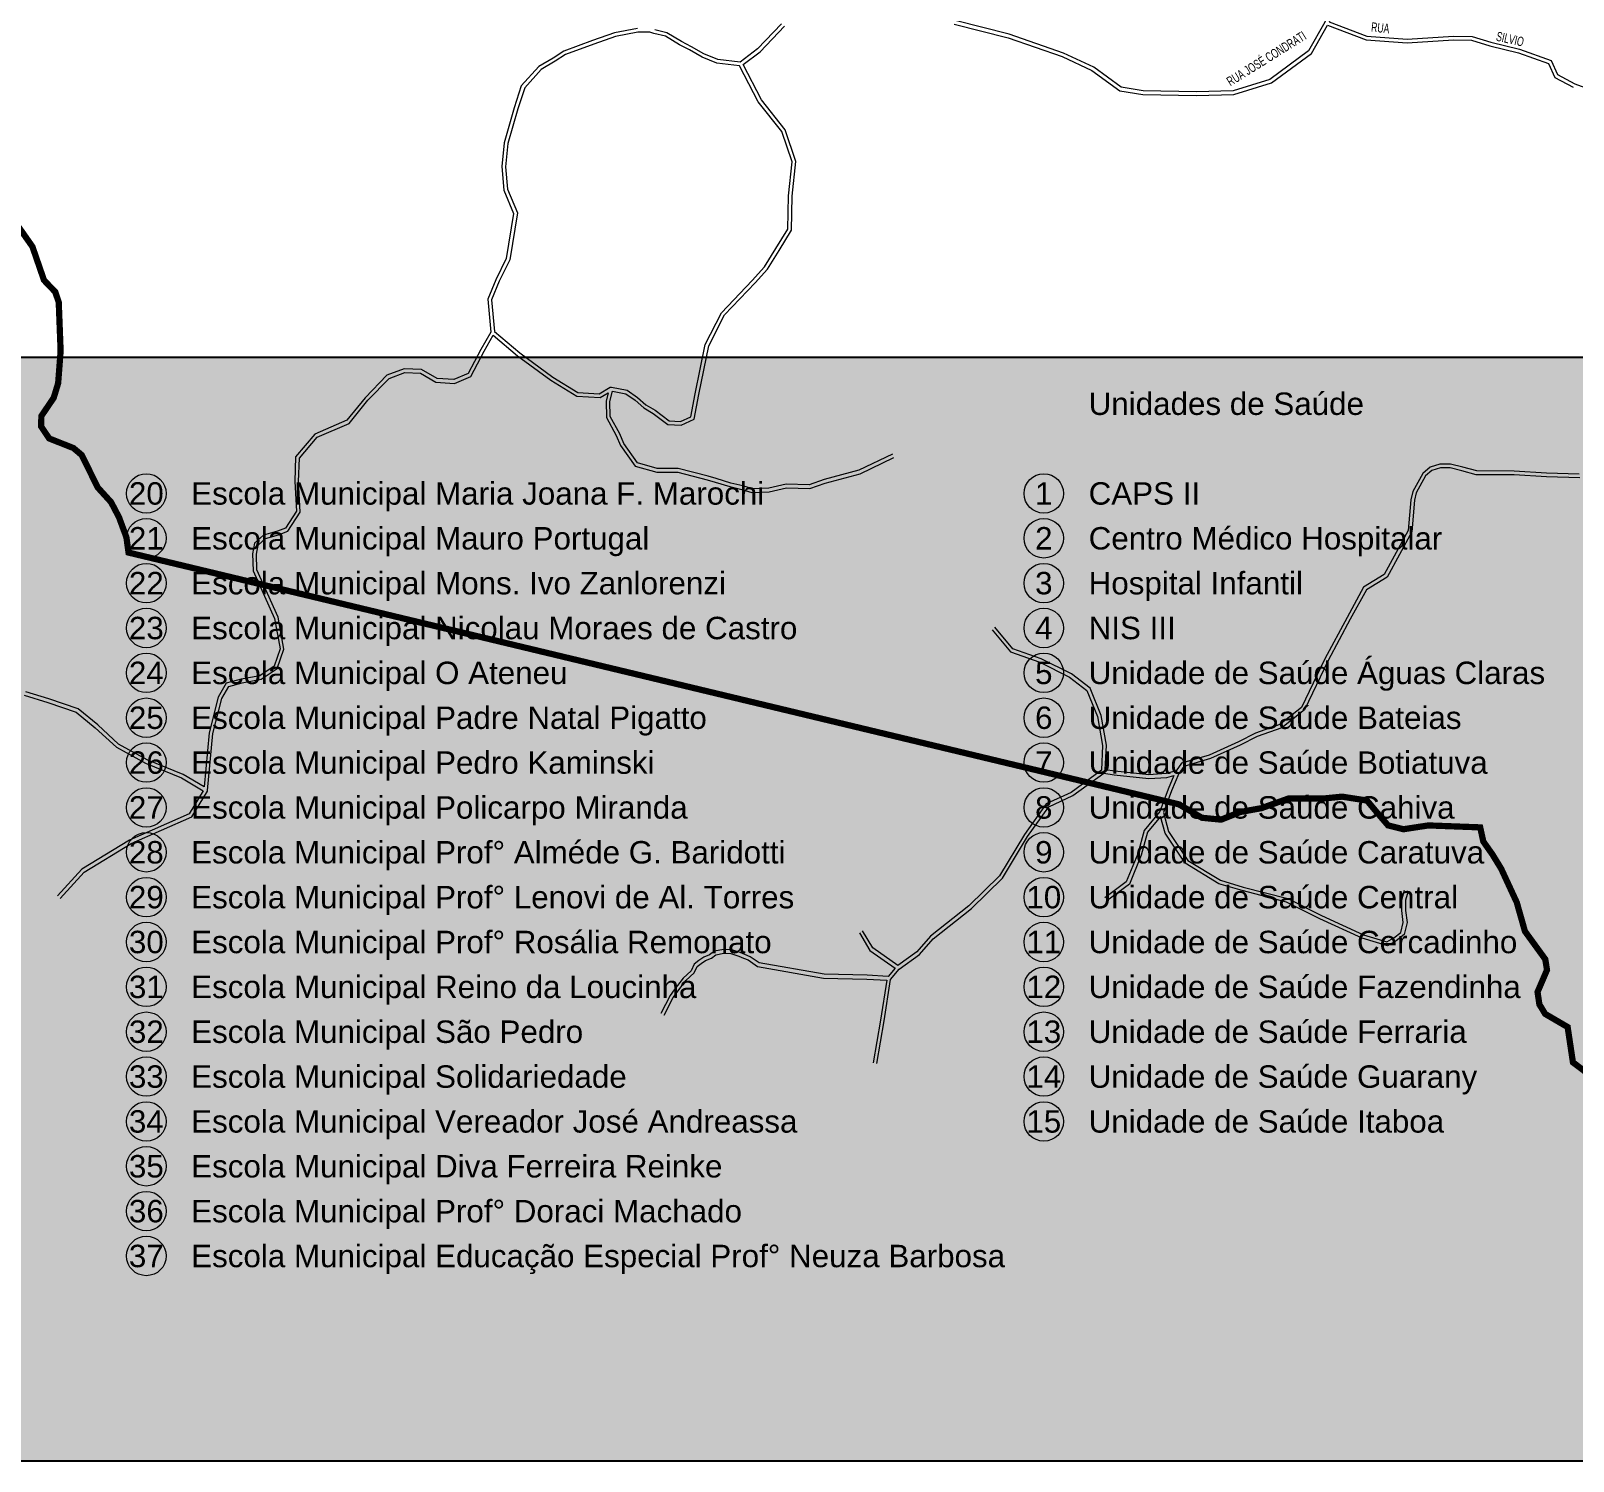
# Model space of a CAD drawing. Header units: millimetres. Extents: x 617885 to 663705, y 7172943 to 7234736.
# Drawn here: x 658471 to 660946, y 7178651 to 7180947 of the extents above; entities that cross this region are included whole.
import ezdxf
from ezdxf.enums import TextEntityAlignment as Align

# ---------------------------------------------------------------- set-up
doc = ezdxf.new("R2010")
doc.units = ezdxf.units.MM
for name, color, linetype in [('BAIRROS', 12, 'Continuous'), ('Equipamentos Públicos', 171, 'Continuous'), ('Escolas Municipais', 21, 'Continuous')]:
    doc.layers.add(name, color=color, linetype=linetype)
doc.layers.add('TOP_VIAS 10.000', color=7, linetype='Continuous', lineweight=9)
doc.layers.add('VIAS', color=7, linetype='Continuous', lineweight=5)
doc.styles.add('LDUP', font='LDUP.SHX')
doc.styles.get("Standard").update_dxf_attribs({"font": 'arial.ttf'})

msp = doc.modelspace()

# ---------------------------------------------------------------- hatches: boundary and pattern name
at = {"layer": 'Equipamentos Públicos', "true_color": 0xffffff}
h = msp.add_hatch(color=7, dxfattribs=at)
h.dxf.hatch_style = 1
h.paths.add_polyline_path([(652010.2, 7180422.8), (662496.2, 7180422.8), (662496.2, 7178650.9), (652010.2, 7178650.9)])
at = {"layer": 'Equipamentos Públicos', "true_color": 0xff0040}
h = msp.add_hatch(color=240, dxfattribs=at)
edge = h.paths.add_edge_path()
edge.add_arc((660096.3, 7180204.2), 31.7, 0, 360)
h = msp.add_hatch(color=240, dxfattribs=at)
edge = h.paths.add_edge_path()
edge.add_arc((660096.3, 7180132.2), 31.7, 0, 360)
h = msp.add_hatch(color=240, dxfattribs=at)
edge = h.paths.add_edge_path()
edge.add_arc((660096.3, 7180060.2), 31.7, 0, 360)
h = msp.add_hatch(color=240, dxfattribs=at)
edge = h.paths.add_edge_path()
edge.add_arc((660096.3, 7179988.2), 31.7, 0, 360)
h = msp.add_hatch(color=240, dxfattribs=at)
edge = h.paths.add_edge_path()
edge.add_arc((660096.3, 7179916.2), 31.7, 0, 360)
h = msp.add_hatch(color=240, dxfattribs=at)
edge = h.paths.add_edge_path()
edge.add_arc((660096.3, 7179844.2), 31.7, 0, 360)
h = msp.add_hatch(color=240, dxfattribs=at)
edge = h.paths.add_edge_path()
edge.add_arc((660096.3, 7179772.2), 31.7, 0, 360)
h = msp.add_hatch(color=240, dxfattribs=at)
edge = h.paths.add_edge_path()
edge.add_arc((660096.3, 7179700.2), 31.7, 0, 360)
h = msp.add_hatch(color=240, dxfattribs=at)
edge = h.paths.add_edge_path()
edge.add_arc((660096.3, 7179628.2), 31.7, 0, 360)
h = msp.add_hatch(color=240, dxfattribs=at)
edge = h.paths.add_edge_path()
edge.add_arc((660096.3, 7179556.2), 31.7, 0, 360)
h = msp.add_hatch(color=240, dxfattribs=at)
edge = h.paths.add_edge_path()
edge.add_arc((660096.3, 7179484.2), 31.7, 0, 360)
h = msp.add_hatch(color=240, dxfattribs=at)
edge = h.paths.add_edge_path()
edge.add_arc((660096.3, 7179412.2), 31.7, 0, 360)
h = msp.add_hatch(color=240, dxfattribs=at)
edge = h.paths.add_edge_path()
edge.add_arc((660096.3, 7179340.2), 31.7, 0, 360)
h = msp.add_hatch(color=240, dxfattribs=at)
edge = h.paths.add_edge_path()
edge.add_arc((660096.3, 7179268.2), 31.7, 0, 360)
h = msp.add_hatch(color=240, dxfattribs=at)
edge = h.paths.add_edge_path()
edge.add_arc((660096.3, 7179196.2), 31.7, 0, 360)
at = {"layer": 'Escolas Municipais', "true_color": 0xff8c66}
h = msp.add_hatch(color=11, dxfattribs=at)
edge = h.paths.add_edge_path()
edge.add_arc((658656.3, 7180204.2), 31.7, 0, 360)
h = msp.add_hatch(color=11, dxfattribs=at)
edge = h.paths.add_edge_path()
edge.add_arc((658656.3, 7180132.2), 31.7, 0, 360)
h = msp.add_hatch(color=11, dxfattribs=at)
edge = h.paths.add_edge_path()
edge.add_arc((658656.3, 7180060.2), 31.7, 0, 360)
h = msp.add_hatch(color=11, dxfattribs=at)
edge = h.paths.add_edge_path()
edge.add_arc((658656.3, 7179988.2), 31.7, 0, 360)
h = msp.add_hatch(color=11, dxfattribs=at)
edge = h.paths.add_edge_path()
edge.add_arc((658656.3, 7179916.2), 31.7, 0, 360)
h = msp.add_hatch(color=11, dxfattribs=at)
edge = h.paths.add_edge_path()
edge.add_arc((658656.3, 7179844.2), 31.7, 0, 360)
h = msp.add_hatch(color=11, dxfattribs=at)
edge = h.paths.add_edge_path()
edge.add_arc((658656.3, 7179772.2), 31.7, 0, 360)
h = msp.add_hatch(color=11, dxfattribs=at)
edge = h.paths.add_edge_path()
edge.add_arc((658656.3, 7179700.2), 31.7, 0, 360)
h = msp.add_hatch(color=11, dxfattribs=at)
edge = h.paths.add_edge_path()
edge.add_arc((658656.3, 7179628.2), 31.7, 0, 360)
h = msp.add_hatch(color=11, dxfattribs=at)
edge = h.paths.add_edge_path()
edge.add_arc((658656.3, 7179556.2), 31.7, 0, 360)
h = msp.add_hatch(color=11, dxfattribs=at)
edge = h.paths.add_edge_path()
edge.add_arc((658656.3, 7179484.2), 31.7, 0, 360)
h = msp.add_hatch(color=11, dxfattribs=at)
edge = h.paths.add_edge_path()
edge.add_arc((658656.3, 7179412.2), 31.7, 0, 360)
h = msp.add_hatch(color=11, dxfattribs=at)
edge = h.paths.add_edge_path()
edge.add_arc((658656.3, 7179340.2), 31.7, 0, 360)
h = msp.add_hatch(color=11, dxfattribs=at)
edge = h.paths.add_edge_path()
edge.add_arc((658656.3, 7179268.2), 31.7, 0, 360)
h = msp.add_hatch(color=11, dxfattribs=at)
edge = h.paths.add_edge_path()
edge.add_arc((658656.3, 7179196.2), 31.7, 0, 360)
h = msp.add_hatch(color=11, dxfattribs=at)
edge = h.paths.add_edge_path()
edge.add_arc((658656.3, 7179124.2), 31.7, 0, 360)
h = msp.add_hatch(color=11, dxfattribs=at)
edge = h.paths.add_edge_path()
edge.add_arc((658656.3, 7179052.2), 31.7, 0, 360)
h = msp.add_hatch(color=11, dxfattribs=at)
edge = h.paths.add_edge_path()
edge.add_arc((658656.3, 7178980.2), 31.7, 0, 360)

# ---------------------------------------------------------------- linework, layer by layer
at = {"layer": 'BAIRROS', "lineweight": 40, "ltscale": 0.3, "const_width": 10}
msp.add_lwpolyline([(658439.3, 7180649.2), (658473.5, 7180600.4), (658478.3, 7180586.6), (658492.1, 7180546.5), (658510.2, 7180527.6), (658515.8, 7180510.9), (658518.8, 7180432.7), (658515.8, 7180393.7), (658514.8, 7180381), (658507.7, 7180357.7), (658487.8, 7180328.3), (658487.7, 7180311.4), (658500.5, 7180292.4), (658539.3, 7180277.1), (658552.7, 7180265.8), (658578.3, 7180213.8), (658599.7, 7180190.3), (658612.5, 7180165.9), (658624.3, 7180133.9), (658627.8, 7180109.3), (658628.5, 7180109.1), (660311.8, 7179705.5), (660313, 7179705.2), (660350, 7179683.6), (660380.8, 7179680.6), (660411.6, 7179692.9), (660445.4, 7179699), (660488.6, 7179714.4), (660544, 7179714.4), (660574.8, 7179717.5), (660614.8, 7179711.3), (660630.2, 7179692.9), (660648.7, 7179671.3), (660673.3, 7179665.2), (660713.3, 7179671.3), (660796.5, 7179668.2), (660801.5, 7179645.5), (660816.1, 7179624.8), (660830.1, 7179602), (660846.6, 7179566.3), (660855.2, 7179547.7), (660868.3, 7179501.4), (660900.9, 7179456.5), (660903.7, 7179439.4), (660888.5, 7179403.9), (660891.5, 7179384), (660900.8, 7179368.7), (660936.8, 7179347.7), (660945.3, 7179291), (660966.7, 7179274.8)], dxfattribs=at)
at = {"layer": 'Equipamentos Públicos', "color": 7, "ltscale": 0.3, "true_color": 0xffffff}
msp.add_lwpolyline([(652010.2, 7180422.8), (662496.2, 7180422.8), (662496.2, 7178650.9), (652010.2, 7178650.9)], close=True, dxfattribs=at)
at = {"layer": 'Equipamentos Públicos', "color": 7, "lineweight": 5}
for centre in [(660096.3, 7180204.2), (660096.3, 7180132.2), (660096.3, 7180060.2), (660096.3, 7179988.2), (660096.3, 7179916.2), (660096.3, 7179844.2), (660096.3, 7179772.2), (660096.3, 7179700.2), (660096.3, 7179628.2), (660096.3, 7179556.2), (660096.3, 7179484.2), (660096.3, 7179412.2), (660096.3, 7179340.2), (660096.3, 7179268.2), (660096.3, 7179196.2)]:
    msp.add_circle(centre, 31.7, dxfattribs=at)
at = {"layer": 'Escolas Municipais', "color": 7, "lineweight": 5}
for centre in [(658656.3, 7180204.2), (658656.3, 7180132.2), (658656.3, 7180060.2), (658656.3, 7179988.2), (658656.3, 7179916.2), (658656.3, 7179844.2), (658656.3, 7179772.2), (658656.3, 7179700.2), (658656.3, 7179628.2), (658656.3, 7179556.2), (658656.3, 7179484.2), (658656.3, 7179412.2), (658656.3, 7179340.2), (658656.3, 7179268.2), (658656.3, 7179196.2), (658656.3, 7179124.2), (658656.3, 7179052.2), (658656.3, 7178980.2)]:
    msp.add_circle(centre, 31.7, dxfattribs=at)
at = {"layer": 'VIAS', "color": 253}
for points in [[(660865.3, 7181432.3), (660856.5, 7181397), (660830.3, 7181370.1), (660791.6, 7181360.1), (660747.7, 7181317.4), (660715.3, 7181230.3), (660674.4, 7181176.9), (660631.7, 7181151.6), (660615.8, 7181140.8), (660581.1, 7181095.7), (660578.3, 7181045.5), (660554, 7180961.4), (660614.7, 7180938.2), (660679.2, 7180933.6)], [(660535.1, 7181103.8), (660559, 7181096), (660569.4, 7181097.2), (660585, 7181106.3), (660606.4, 7181127), (660617.2, 7181134), (660615.4, 7181106.4), (660579.1, 7181048.2), (660547.4, 7180960.9), (660521, 7180914.4)], [(660127.9, 7180910.9), (660040.8, 7180941.3), (659953.9, 7180963.3)], [(659444.2, 7180950.4), (659407.7, 7180943.7), (659372.1, 7180931.1), (659326.2, 7180914.2), (659308.9, 7180903.1), (659285.9, 7180889.3), (659258, 7180858.4), (659246.5, 7180823), (659230.6, 7180767), (659226.8, 7180728.8), (659229.9, 7180691.1), (659245.5, 7180653.8), (659233.9, 7180581.1), (659217, 7180547.3), (659204.3, 7180516.1), (659209, 7180463.3), (659193, 7180435.5), (659172.7, 7180396.7), (659149.6, 7180387), (659122.7, 7180388.7), (659097.9, 7180403.1), (659070.1, 7180404.3), (659042.4, 7180394), (659007.2, 7180357.9), (658978.1, 7180321.6), (658926.5, 7180299.5), (658895.9, 7180262.8), (658894.4, 7180223.4), (658897.3, 7180175.6), (658879.4, 7180148.4), (658866.6, 7180143.7), (658844.3, 7180137), (658830, 7180124.3), (658826.8, 7180107), (658827.6, 7180080), (658862.1, 7180003.6), (658871, 7179954.6), (658861.5, 7179927.1), (658838.2, 7179911.6), (658808.6, 7179906.2), (658784.5, 7179899.5), (658771.8, 7179877.1), (658757, 7179819.9), (658749.1, 7179733), (658715.6, 7179753.2), (658657.6, 7179776.4), (658611.7, 7179801.9), (658578.3, 7179832.6), (658546.8, 7179858.4), (658499.9, 7179874.4), (658463.1, 7179885.6)], [(659215, 7180464.1), (659255.7, 7180429.9), (659308.7, 7180391.1), (659348.7, 7180366), (659383.1, 7180364.2), (659400.5, 7180374.6), (659402.7, 7180375), (659427.9, 7180370), (659444.5, 7180358.4), (659458, 7180346.2), (659472.6, 7180337.7), (659495.4, 7180320.9), (659513.4, 7180319.8), (659529.8, 7180327.4), (659536.9, 7180364), (659552.9, 7180443.1), (659579.2, 7180494.2), (659628.6, 7180546.1), (659648.1, 7180568), (659666.4, 7180597.3), (659685.6, 7180628.5), (659686.8, 7180681.9), (659692.4, 7180736.4), (659676.2, 7180785.1), (659638.2, 7180832.8), (659608, 7180890.7), (659571.9, 7180894.8), (659548, 7180904.6), (659528.1, 7180916), (659511.9, 7180924.4), (659489.4, 7180938), (659470.6, 7180942.7), (659464.4, 7180944.4), (659444.7, 7180944.4), (659409.3, 7180937.9), (659374.1, 7180925.4), (659328.9, 7180908.8), (659312.1, 7180898), (659289.8, 7180884.6), (659263.4, 7180855.3), (659252.3, 7180821.3), (659236.5, 7180765.8), (659232.8, 7180728.7), (659235.8, 7180692.5), (659251.7, 7180654.5), (659239.7, 7180579.2), (659222.4, 7180544.8), (659210.4, 7180515.2), (659215, 7180464.1)], [(659853.3, 7180267.2), (659799.5, 7180241.3), (659743.9, 7180226.4), (659720.1, 7180218.2), (659683, 7180219.1), (659655, 7180212.6), (659628.8, 7180211.7), (659613.4, 7180216.2), (659593.9, 7180220.9), (659570.7, 7180228.3), (659557.6, 7180232), (659509.7, 7180244.2), (659476.2, 7180244.2), (659444.2, 7180253.1), (659422.3, 7180284.3), (659415.8, 7180299.7), (659400.4, 7180327.6), (659400, 7180351.6), (659404.3, 7180368.6), (659425.5, 7180364.3), (659440.8, 7180353.7), (659454.4, 7180341.4), (659469.3, 7180332.7), (659493.2, 7180315.1), (659514.6, 7180313.7), (659535.1, 7180323.3), (659542.8, 7180362.9), (659558.7, 7180441.1), (659584.1, 7180490.7), (659633, 7180542), (659652.9, 7180564.4), (659671.5, 7180594.1), (659691.6, 7180626.7), (659692.8, 7180681.5), (659698.5, 7180737.1), (659681.5, 7180788), (659643.3, 7180836), (659613.7, 7180892.6), (659641.2, 7180913.2), (659680.2, 7180954.2)], [(659675.6, 7180958.2), (659637.2, 7180917.7), (659609, 7180896.6), (659573.4, 7180900.6), (659550.6, 7180910), (659531, 7180921.3), (659514.8, 7180929.7), (659491.7, 7180943.6), (659472.2, 7180948.5)], [(659952.3, 7180957.5), (660039.1, 7180935.5), (660125.6, 7180905.3), (660173.6, 7180883), (660218.3, 7180850.4), (660255.2, 7180844.8), (660341.4, 7180842.9), (660401, 7180844.8), (660461.9, 7180863.5), (660525.6, 7180910.3), (660551.5, 7180955.9), (660613.4, 7180932.3), (660679.1, 7180927.6), (660753.6, 7180932.2), (660782.5, 7180931.8), (660811.9, 7180922.7), (660858, 7180911.4), (660905.9, 7180894.5), (660916.1, 7180872.1), (660945.9, 7180856.2)], [(660679.2, 7180933.6), (660753.5, 7180938.2), (660783.4, 7180937.8), (660813.5, 7180928.5), (660859.8, 7180917.2)], [(660521, 7180914.4), (660459.2, 7180868.9), (660400, 7180850.7), (660341.4, 7180848.9)], [(660859.8, 7180917.2), (660910.4, 7180899.3), (660920.7, 7180876.5), (660948.4, 7180861.7), (660987.7, 7180847.2), (661015.4, 7180823.6)], [(660220.6, 7180856.1), (660176.6, 7180888.2), (660127.9, 7180910.9)], [(660341.4, 7180848.9), (660255.7, 7180850.7), (660220.6, 7180856.1)], [(658518.1, 7179554.2), (658556.5, 7179596.3), (658631.9, 7179642.3), (658729.2, 7179685.1), (658754.2, 7179726.4), (658754.7, 7179727.6), (658763, 7179818.9), (658777.4, 7179874.8), (658788.5, 7179894.4), (658809.9, 7179900.4), (658840.5, 7179905.9), (658866.5, 7179923.2), (658877.2, 7179954.1), (658867.8, 7180005.4), (658833.6, 7180081.4), (658832.9, 7180106.6), (658835.5, 7180121.2), (658847.3, 7180131.7), (658868.5, 7180138), (658883.3, 7180143.5), (658903.4, 7180174), (658900.4, 7180223.5), (658901.9, 7180260.6), (658930.2, 7180294.6), (658981.8, 7180316.7), (659011.7, 7180354), (659045.7, 7180388.9), (659071, 7180398.2), (659096.2, 7180397.1), (659121, 7180382.8), (659150.6, 7180380.9), (659177, 7180392), (659198.2, 7180432.6), (659212.9, 7180458), (659252, 7180425.1), (659305.3, 7180386.1), (659346.9, 7180360.1), (659384.6, 7180358.1), (659397.4, 7180365.7), (659394, 7180352.3), (659394.4, 7180326), (659410.4, 7180297.1), (659417, 7180281.4), (659440.5, 7180247.9), (659475.4, 7180238.2), (659508.9, 7180238.2), (659556, 7180226.2), (659568.9, 7180222.5), (659592.3, 7180215.1), (659611.8, 7180210.4), (659628, 7180205.7), (659655.8, 7180206.6), (659683.6, 7180213.1), (659721, 7180212.2), (659745.6, 7180220.7), (659801.6, 7180235.6), (659855.9, 7180261.8)], [(660955.5, 7180235), (660903, 7180236.7), (660851, 7180240.2), (660791.1, 7180240.3), (660768.8, 7180246.4), (660748.8, 7180251.1), (660732, 7180251.1), (660716, 7180246.2), (660704.3, 7180236.1), (660688.4, 7180207.5), (660685.1, 7180194.1), (660681.1, 7180144.6), (660642.5, 7180074.2), (660609.4, 7180053.6), (660582.8, 7180005), (660547.4, 7179938.8), (660510, 7179860.7), (660475, 7179833.5), (660436, 7179819.5), (660408.7, 7179805.3), (660361.6, 7179784.3), (660317.5, 7179771), (660308.5, 7179758.9), (660292.7, 7179754.4), (660265.1, 7179752.5), (660210.2, 7179758.3), (660194.7, 7179760.8), (660196.8, 7179800.2), (660188.1, 7179847.9), (660170.5, 7179891.7), (660140.5, 7179914.7), (660092.2, 7179938.8), (660046.5, 7179954.9), (660017.8, 7179989.3)], [(660956.5, 7180229), (660902.7, 7180230.7), (660850.8, 7180234.2), (660790.3, 7180234.3), (660767.3, 7180240.6), (660748.1, 7180245.1), (660732.9, 7180245.1), (660719, 7180240.8), (660709, 7180232.3), (660694, 7180205.3), (660691.1, 7180193.2), (660687, 7180142.8), (660647, 7180069.9), (660613.9, 7180049.4), (660588.1, 7180002.2), (660552.7, 7179936.1), (660514.8, 7179856.9), (660478, 7179828.1), (660438.4, 7179813.9), (660411.3, 7179799.9), (660363.7, 7179778.7), (660321.2, 7179765.8), (660312.9, 7179754.8), (660301.3, 7179727.1), (660288.3, 7179691.8), (660296.3, 7179661.5), (660327.4, 7179614.9), (660379.6, 7179583.2), (660416.4, 7179572.4), (660487.9, 7179553.9), (660541.8, 7179526.9), (660609.1, 7179495.8), (660646.9, 7179484.4), (660658.1, 7179491.1), (660669, 7179499.7), (660673, 7179515.7), (660670.6, 7179534.6), (660670.6, 7179552.1), (660675.1, 7179567.5)], [(660013.2, 7179985.5), (660043, 7179949.8), (660089.8, 7179933.3), (660137.4, 7179909.5), (660165.6, 7179888), (660182.3, 7179846.3), (660190.7, 7179799.8), (660188.7, 7179759.8), (660140, 7179724.4), (660100.3, 7179706.1), (660065.2, 7179656.7), (660025.3, 7179590.4), (659976.2, 7179542.4), (659914.4, 7179493.8), (659892.6, 7179468.6), (659862.3, 7179446.5), (659821.8, 7179474.6), (659805.6, 7179501.9)], [(658460.1, 7179880.2), (658498.1, 7179868.7), (658543.8, 7179853), (658574.4, 7179828.1), (658608.2, 7179797), (658655, 7179771), (658712.9, 7179747.9), (658747.6, 7179726.9), (658725.1, 7179689.8), (658629.2, 7179647.7), (658552.6, 7179601), (658513.7, 7179558.2)], [(659828.2, 7179289), (659840.4, 7179357.7), (659850.6, 7179424.2), (659864.4, 7179440.6), (659896.7, 7179464.1), (659918.6, 7179489.5), (659980.2, 7179537.8), (660030.1, 7179586.6), (660070.2, 7179653.4), (660104.2, 7179701.3), (660143.1, 7179719.2), (660192.4, 7179755.1), (660209.4, 7179752.4), (660265, 7179746.5), (660293.8, 7179748.5), (660305.1, 7179751.7), (660295.7, 7179729.3), (660282.5, 7179693.5), (660257.2, 7179663.1), (660247, 7179625.5), (660228.7, 7179580.9), (660194, 7179555.1)], [(660680.8, 7179565.8), (660676.6, 7179551.3), (660676.6, 7179535), (660679.1, 7179515.3), (660674.4, 7179496.3), (660661.5, 7179486.2), (660647.7, 7179477.9), (660606.9, 7179490.2), (660539.2, 7179521.5), (660485.8, 7179548.2), (660414.8, 7179566.7), (660377.2, 7179577.7), (660323.2, 7179610.5), (660290.8, 7179659), (660283.7, 7179685.6), (660262.6, 7179660.3), (660252.7, 7179623.6), (660233.6, 7179577), (660197.6, 7179550.3)], [(659800.4, 7179498.8), (659817.3, 7179470.4), (659858, 7179442.2), (659846.5, 7179428.6), (659812.7, 7179430.7), (659743.7, 7179432.4), (659639.4, 7179450.5), (659625, 7179460.6), (659616.6, 7179463.9), (659609, 7179467.2), (659595.5, 7179471.7), (659582.3, 7179472.3), (659567.8, 7179469.4), (659560, 7179463.8), (659550.8, 7179460), (659542.9, 7179454.4), (659535.2, 7179448.5), (659530.3, 7179438.1), (659517.5, 7179426.4), (659503.3, 7179407.3), (659496.7, 7179398.5), (659482, 7179369.6)], [(659487.3, 7179366.9), (659501.8, 7179395.3), (659508.1, 7179403.7), (659522, 7179422.4), (659535.2, 7179434.5), (659540, 7179444.6), (659546.4, 7179449.6), (659553.7, 7179454.7), (659562.9, 7179458.5), (659570.2, 7179463.7), (659582.7, 7179466.2), (659594.4, 7179465.7), (659606.8, 7179461.6), (659614.3, 7179458.4), (659622.2, 7179455.3), (659637, 7179444.8), (659743.1, 7179426.4), (659812.4, 7179424.7), (659844.3, 7179422.7), (659834.5, 7179358.7), (659822.3, 7179290.1)]]:
    msp.add_lwpolyline(points, dxfattribs=at)

# ---------------------------------------------------------------- texts
at = {"layer": 'Equipamentos Públicos', "color": 251}
for s, p in [('Unidades de Saúde', (660168.3, 7180348.2)), ('CAPS II', (660168.3, 7180204.2)), ('Centro Médico Hospitalar', (660168.3, 7180132.2)), ('Hospital Infantil', (660168.3, 7180060.2)), ('NIS III', (660168.3, 7179988.2)), ('Unidade de Saúde Águas Claras', (660168.3, 7179916.2)), ('Unidade de Saúde Bateias', (660168.3, 7179844.2)), ('Unidade de Saúde Botiatuva', (660168.3, 7179772.2)), ('Unidade de Saúde Cahiva', (660168.3, 7179700.2)), ('Unidade de Saúde Caratuva', (660168.3, 7179628.2)), ('Unidade de Saúde Central', (660168.3, 7179556.2)), ('Unidade de Saúde Cercadinho', (660168.3, 7179484.2)), ('Unidade de Saúde Fazendinha', (660168.3, 7179412.2)), ('Unidade de Saúde Ferraria', (660168.3, 7179340.2)), ('Unidade de Saúde Guarany', (660168.3, 7179268.2)), ('Unidade de Saúde Itaboa', (660168.3, 7179196.2))]:
    msp.add_text(s, height=36, dxfattribs=at).set_placement(p, align=Align.MIDDLE_LEFT)
for s, p in [('1', (660096.3, 7180204.2)), ('2', (660096.3, 7180132.2)), ('3', (660096.3, 7180060.2)), ('4', (660096.3, 7179988.2)), ('5', (660096.3, 7179916.2)), ('6', (660096.3, 7179844.2)), ('7', (660096.3, 7179772.2)), ('8', (660096.3, 7179700.2)), ('9', (660096.3, 7179628.2)), ('10', (660096.3, 7179556.2)), ('11', (660096.3, 7179484.2)), ('12', (660096.3, 7179412.2)), ('13', (660096.3, 7179340.2)), ('14', (660096.3, 7179268.2)), ('15', (660096.3, 7179196.2))]:
    msp.add_text(s, height=36, dxfattribs=at).set_placement(p, align=Align.MIDDLE_CENTER)
at = {"layer": 'Escolas Municipais', "color": 251}
for s, p in [('20', (658656.3, 7180204.2)), ('21', (658656.3, 7180132.2)), ('22', (658656.3, 7180060.2)), ('23', (658656.3, 7179988.2)), ('24', (658656.3, 7179916.2)), ('25', (658656.3, 7179844.2)), ('26', (658656.3, 7179772.2)), ('27', (658656.3, 7179700.2)), ('28', (658656.3, 7179628.2)), ('29', (658656.3, 7179556.2)), ('30', (658656.3, 7179484.2)), ('31', (658656.3, 7179412.2)), ('32', (658656.3, 7179340.2)), ('33', (658656.3, 7179268.2)), ('34', (658656.3, 7179196.2)), ('35', (658656.3, 7179124.2)), ('36', (658656.3, 7179052.2)), ('37', (658656.3, 7178980.2))]:
    msp.add_text(s, height=36, dxfattribs=at).set_placement(p, align=Align.MIDDLE_CENTER)
for s, p in [('Escola Municipal Maria Joana F. Marochi', (658728.3, 7180204.2)), ('Escola Municipal Mauro Portugal', (658728.3, 7180132.2)), ('Escola Municipal Mons. Ivo Zanlorenzi', (658728.3, 7180060.2)), ('Escola Municipal Nicolau Moraes de Castro', (658728.3, 7179988.2)), ('Escola Municipal O Ateneu', (658728.3, 7179916.2)), ('Escola Municipal Padre Natal Pigatto', (658728.3, 7179844.2)), ('Escola Municipal Pedro Kaminski', (658728.3, 7179772.2)), ('Escola Municipal Policarpo Miranda', (658728.3, 7179700.2)), ('Escola Municipal Prof° Alméde G. Baridotti', (658728.3, 7179628.2)), ('Escola Municipal Prof° Lenovi de Al. Torres', (658728.3, 7179556.2)), ('Escola Municipal Prof° Rosália Remonato', (658728.3, 7179484.2)), ('Escola Municipal Reino da Loucinha', (658728.3, 7179412.2)), ('Escola Municipal São Pedro', (658728.3, 7179340.2)), ('Escola Municipal Solidariedade', (658728.3, 7179268.2)), ('Escola Municipal Vereador José Andreassa', (658728.3, 7179196.2)), ('Escola Municipal Diva Ferreira Reinke', (658728.3, 7179124.2)), ('Escola Municipal Prof° Doraci Machado', (658728.3, 7179052.2)), ('Escola Municipal Educação Especial Prof° Neuza Barbosa', (658728.3, 7178980.2))]:
    msp.add_text(s, height=36, dxfattribs=at).set_placement(p, align=Align.MIDDLE_LEFT)
at = {"layer": 'TOP_VIAS 10.000', "color": 251, "style": 'LDUP', "width": 0.69}
for s, rotation, p in [('RUA', 354.5264, (660621, 7180945.6)), ('RUA JOSÉ CONDRATI', 31.947, (660395.7, 7180857.5)), ('SILVIO', 347.3826, (660821.1, 7180931.1))]:
    msp.add_text(s, height=15, rotation=rotation, dxfattribs=at).set_placement(p)

doc.saveas('drawing.dxf')
